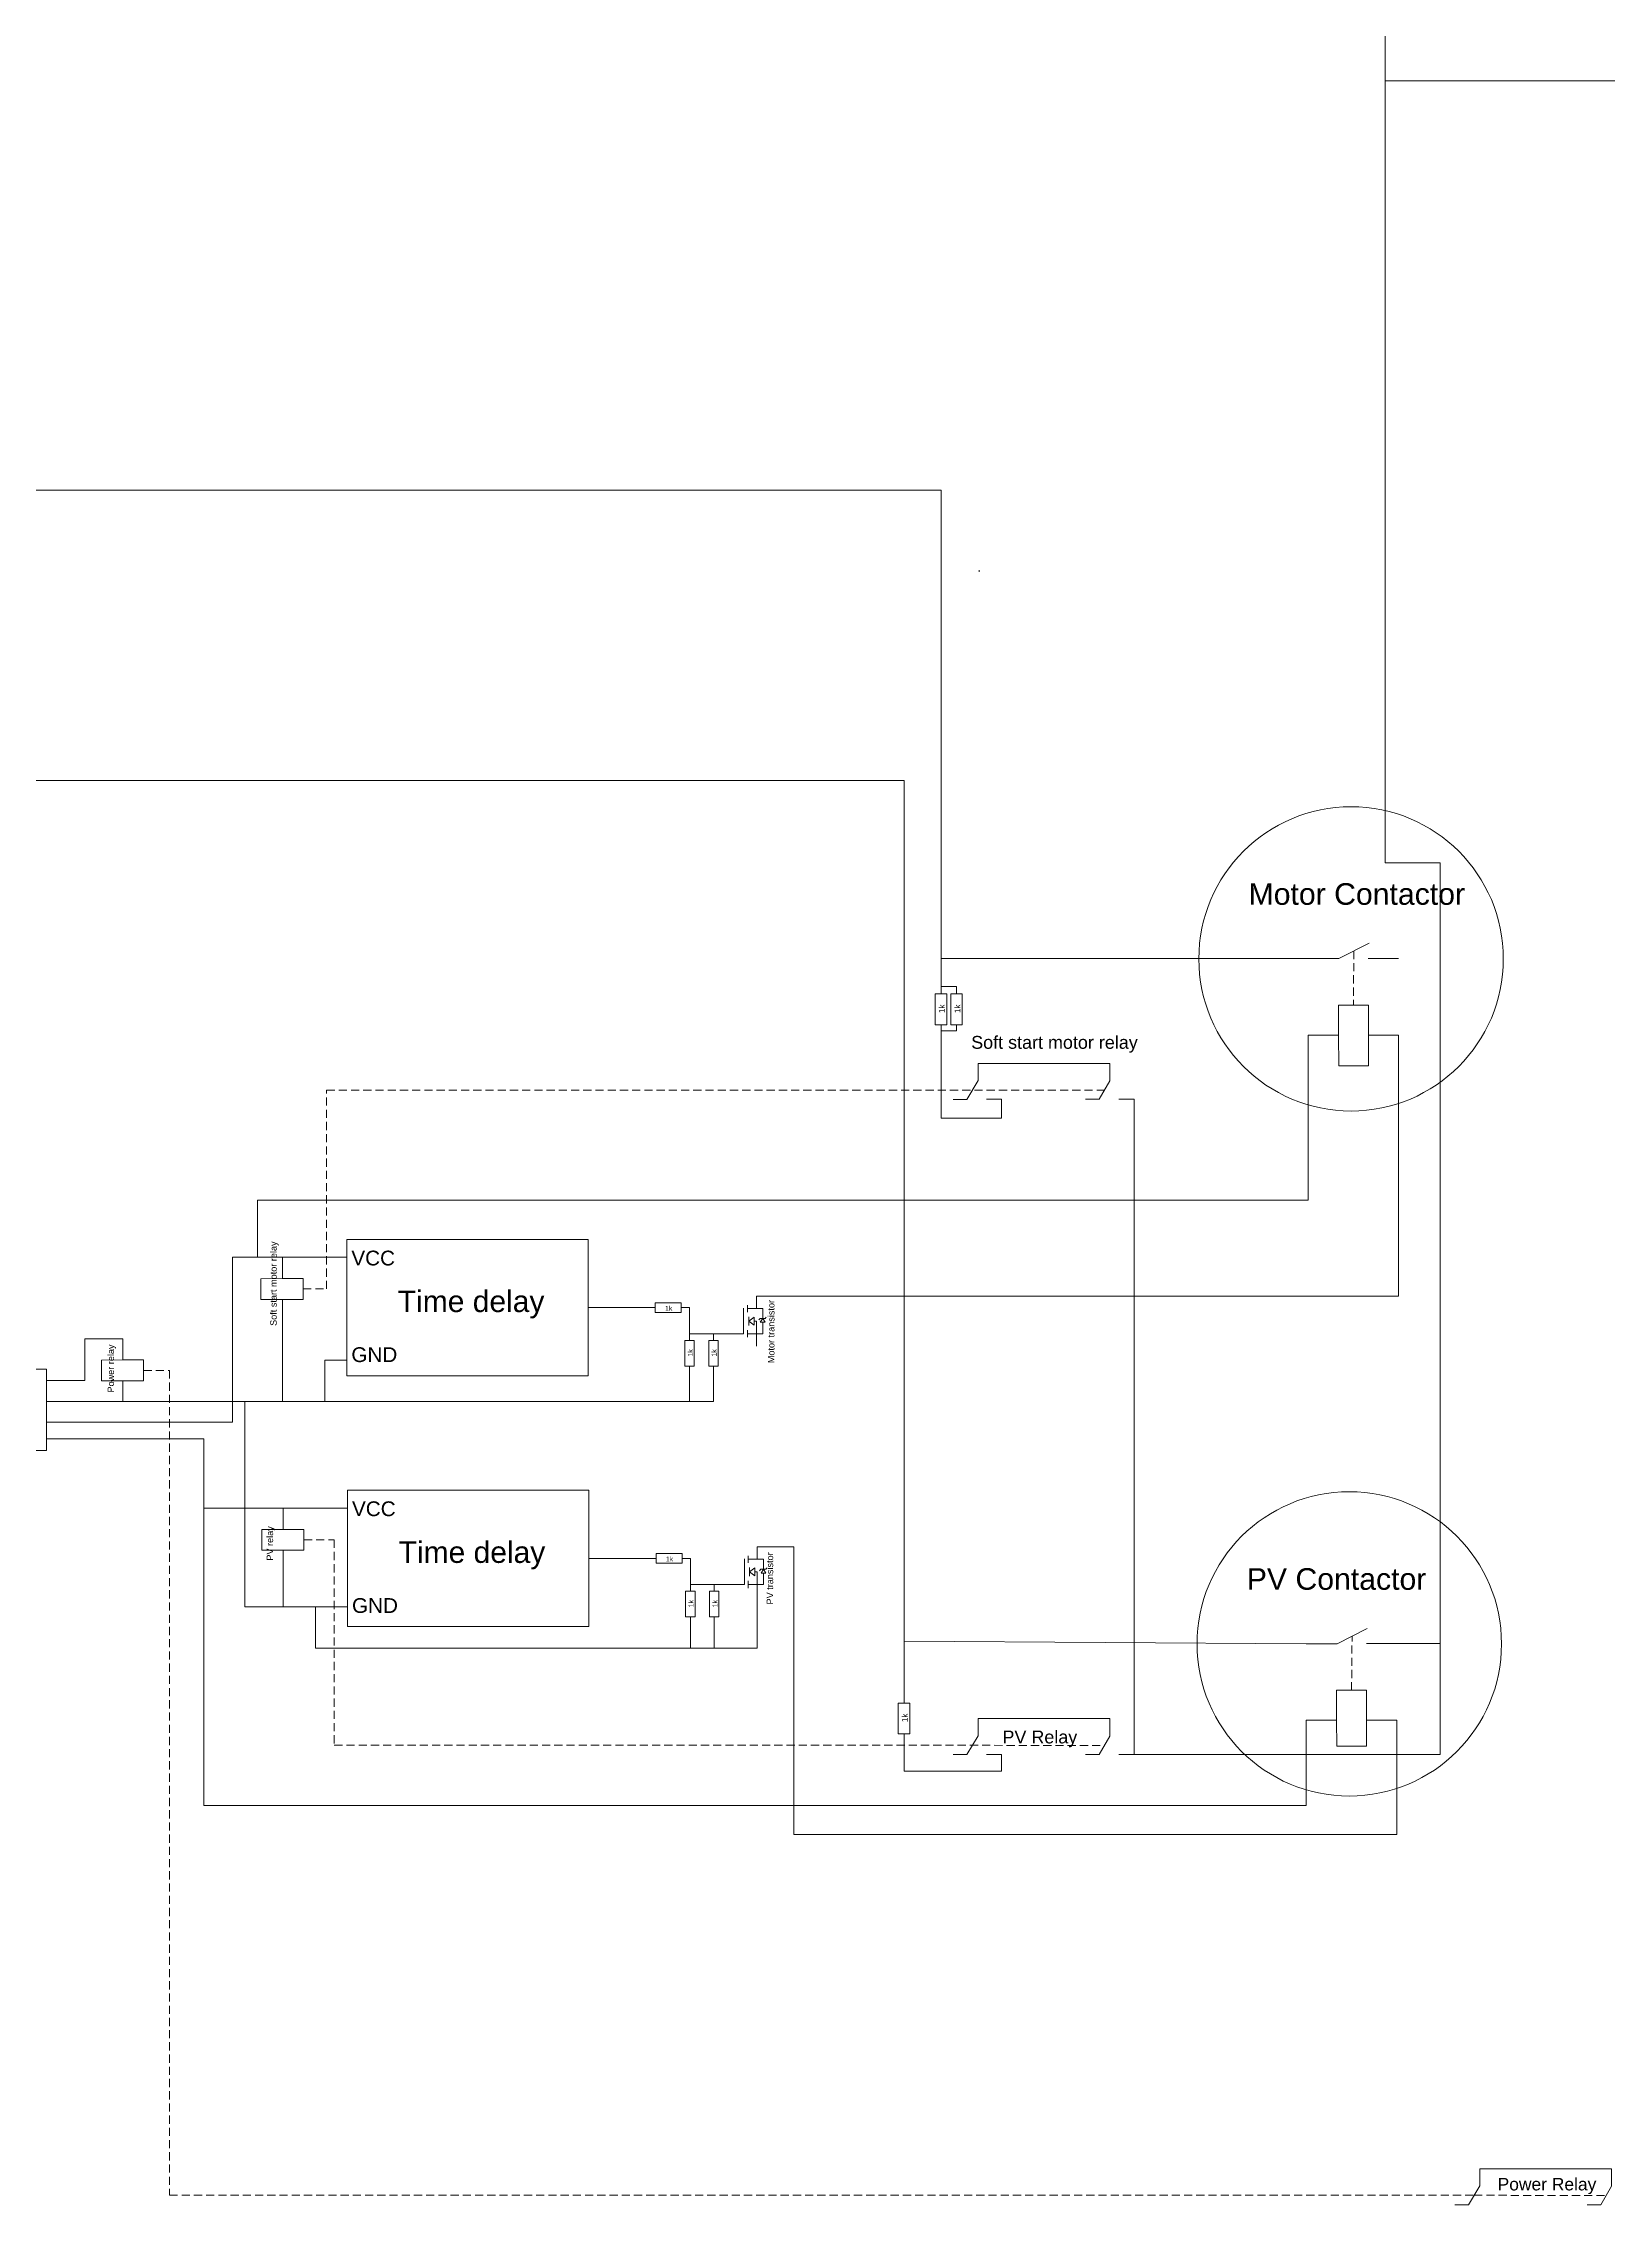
# Model space of a CAD drawing. Header units: inches. Extents: x 4541 to 19811, y -21622 to -6339.
# Drawn here: x 8339.6 to 8435.6, y -8161.4 to -8028.7 of the extents above; entities that cross this region are included whole.
import ezdxf

# ---------------------------------------------------------------- set-up
doc = ezdxf.new("R2010")
doc.units = ezdxf.units.IN
doc.header["$MEASUREMENT"] = 0
doc.linetypes.add('DASHED', pattern=[0.75, 0.5, -0.25])
doc.layers.get('0').update_dxf_attribs({"lineweight": 0})
doc.styles.get("Standard").update_dxf_attribs({"font": 'arial.ttf'})

msp = doc.modelspace()

# ---------------------------------------------------------------- linework, layer by layer
for p, q in [((8397.01, -8061.06), (8397.01, -8061.16)), ((8420.88, -8084.9), (8422.74, -8084.9)), ((8397.47, -8093.54), (8398.39, -8093.54)), ((8405.58, -8093.53), (8406.53, -8093.53)), ((8406.53, -8093.53), (8406.53, -8133.76)), ((8373.01, -8106.33), (8377.14, -8106.33)), ((8358.26, -8118.64), (8354.3, -8118.64)), ((8373.06, -8121.72), (8377.19, -8121.72)), ((8420.77, -8126.95), (8422.63, -8126.95)), ((8397.47, -8133.77), (8398.39, -8133.77)), ((8405.58, -8133.76), (8406.53, -8133.76))]:
    msp.add_line(p, q)
at = {"color": 7, "true_color": 0xffffff}
msp.add_line((8358.21, -8103.24), (8354.26, -8103.24), dxfattribs=at)
at = {"color": 1}
msp.add_line((8392.4, -8126.8), (8392.4, -8130.6), dxfattribs=at)
for points in [[(4721.69, -9317.22), (4721.69, -9619.17), (8634.06, -9619.17), (8634.06, -7849.02), (8265.76, -7849.02), (8265.76, -8056.14), (8394.67, -8056.14), (8394.67, -8084.9), (8417.18, -8084.9)], [(8127.47, -7974.02), (8127.47, -7850.09), (8257.54, -7850.09), (8257.54, -7965.18), (8257.54, -8073.97), (8392.4, -8073.97), (8392.4, -8126.8), (8417.07, -8126.96)], [(8421.93, -7945.82), (8421.93, -8031.01), (8436.88, -8031.01), (8436.88, -8161.4), (8436.88, -8031.01), (8421.93, -8031.01), (8421.93, -8075.82)], [(8422.63, -8126.95), (8425.29, -8126.95), (8425.29, -8079.02), (8421.93, -8079.02), (8421.93, -8075.82)]]:
    msp.add_lwpolyline(points, dxfattribs=at)
for points in [[(8417.18, -8084.9), (8419.08, -8084.9), (8420.93, -8083.96)], [(8394.67, -8084.9), (8394.67, -8087.07), (8394.67, -8086.61), (8395.62, -8086.61), (8395.62, -8087.07)], [(8417.19, -8089.6), (8419.05, -8089.6), (8419.05, -8087.77), (8420.89, -8087.77), (8420.89, -8091.49), (8419.08, -8091.49), (8419.05, -8089.6), (8419.08, -8091.49), (8420.89, -8091.49), (8420.89, -8089.6), (8422.74, -8089.6)], [(8352.73, -8103.24), (8352.73, -8099.74), (8417.19, -8099.74), (8417.19, -8089.6)], [(8394.67, -8088.97), (8394.67, -8089.34), (8395.62, -8089.34), (8395.62, -8088.97)], [(8394.67, -8089.34), (8394.67, -8094.69), (8398.39, -8094.69), (8398.39, -8093.54)], [(8395.42, -8093.55), (8396.26, -8093.55), (8396.94, -8092.39), (8396.94, -8091.34), (8405.03, -8091.34), (8405.03, -8092.41), (8404.38, -8093.54), (8403.53, -8093.54)], [(8339.78, -8113.36), (8351.2, -8113.36), (8351.2, -8103.24), (8354.26, -8103.24)], [(8354.26, -8103.24), (8354.26, -8104.54), (8355.53, -8104.54), (8355.53, -8105.82), (8352.94, -8105.82), (8352.94, -8104.56), (8354.26, -8104.54), (8352.94, -8104.56), (8352.94, -8105.82), (8354.26, -8105.82), (8354.26, -8107.11)], [(8383.34, -8105.62), (8383.34, -8106.38), (8382.79, -8106.38), (8382.79, -8106.17), (8382.79, -8106.38), (8382.79, -8106.6), (8382.79, -8106.38), (8383.34, -8106.38), (8383.73, -8106.38), (8383.73, -8106.99), (8383.58, -8106.99), (8383.49, -8107.08), (8383.58, -8106.99), (8383.73, -8106.99), (8383.88, -8106.99), (8383.95, -8106.92), (8383.88, -8106.99), (8383.73, -8106.99), (8383.58, -8107.23), (8383.87, -8107.23), (8383.73, -8106.99), (8383.87, -8107.23), (8383.73, -8107.23), (8383.73, -8107.93), (8383.34, -8107.93), (8383.34, -8107.15), (8383.2, -8107.15), (8383.2, -8106.91), (8382.87, -8107.15), (8383.2, -8107.4), (8383.2, -8107.15), (8383.2, -8107.4), (8382.87, -8107.15), (8382.87, -8107.15), (8382.87, -8106.89), (8382.87, -8107.15), (8382.87, -8107.42), (8382.87, -8107.15), (8383.2, -8107.4), (8383.2, -8107.15), (8383.34, -8107.15), (8383.34, -8107.93), (8382.79, -8107.93), (8382.79, -8107.72), (8382.79, -8108.15), (8382.79, -8107.94), (8382.79, -8107.93), (8383.34, -8107.93), (8383.34, -8108.7)], [(8378.73, -8106.33), (8379.24, -8106.33), (8379.24, -8108.34)], [(8381.8, -8107.93), (8382.56, -8107.93), (8382.56, -8106.37)], [(8339.78, -8110.8), (8342.13, -8110.8), (8342.13, -8108.24), (8344.47, -8108.24)], [(8344.47, -8108.24), (8344.47, -8109.54), (8345.74, -8109.54), (8345.74, -8110.82), (8343.15, -8110.82), (8343.15, -8109.55), (8344.47, -8109.54), (8343.15, -8109.55), (8343.15, -8110.82), (8344.47, -8110.82), (8344.47, -8112.1)], [(8380.71, -8108.34), (8380.71, -8107.93), (8379.24, -8107.93)], [(8380.71, -8107.93), (8381.8, -8107.93)], [(8339.78, -8114.38), (8349.44, -8114.38), (8349.44, -8118.64), (8354.3, -8118.64)], [(8349.44, -8118.64), (8349.44, -8136.89), (8417.08, -8136.89), (8417.08, -8131.65)], [(8354.3, -8118.64), (8354.3, -8119.94), (8355.58, -8119.94), (8355.58, -8121.22), (8352.99, -8121.22), (8352.99, -8119.95), (8354.3, -8119.94), (8352.99, -8119.95), (8352.99, -8121.22), (8354.3, -8121.22), (8354.3, -8122.5)], [(8378.78, -8121.72), (8379.29, -8121.72), (8379.29, -8123.73)], [(8381.85, -8123.32), (8382.61, -8123.32), (8382.61, -8121.76)], [(8383.39, -8121.02), (8383.39, -8121.77), (8382.84, -8121.77), (8382.84, -8121.57), (8382.84, -8121.77), (8382.84, -8121.99), (8382.84, -8121.77), (8383.39, -8121.77), (8383.78, -8121.77), (8383.78, -8122.39), (8383.62, -8122.39), (8383.53, -8122.48), (8383.62, -8122.39), (8383.78, -8122.39), (8383.93, -8122.39), (8384, -8122.31), (8383.93, -8122.39), (8383.78, -8122.39), (8383.63, -8122.63), (8383.92, -8122.63), (8383.78, -8122.39), (8383.92, -8122.63), (8383.77, -8122.63), (8383.77, -8123.32), (8383.39, -8123.32), (8383.39, -8122.55), (8383.25, -8122.55), (8383.25, -8122.31), (8382.92, -8122.54), (8383.25, -8122.79), (8383.25, -8122.55), (8383.25, -8122.79), (8382.92, -8122.54), (8382.92, -8122.54), (8382.92, -8122.29), (8382.92, -8122.54), (8382.92, -8122.81), (8382.92, -8122.54), (8383.25, -8122.79), (8383.25, -8122.55), (8383.39, -8122.55), (8383.39, -8123.32), (8382.84, -8123.32), (8382.84, -8123.11), (8382.84, -8123.55), (8382.84, -8123.33), (8382.84, -8123.32), (8383.39, -8123.32), (8383.39, -8124.1)], [(8380.75, -8123.73), (8380.75, -8123.32), (8379.29, -8123.32)], [(8380.75, -8123.32), (8381.85, -8123.32)], [(8425.29, -8126.95), (8425.29, -8133.76), (8406.53, -8133.76)], [(8417.07, -8126.96), (8418.97, -8126.96), (8420.82, -8126.02)], [(8417.08, -8131.65), (8418.94, -8131.65), (8418.94, -8129.82), (8420.78, -8129.82), (8420.78, -8133.24), (8418.96, -8133.24), (8418.94, -8131.65), (8418.96, -8133.24), (8420.78, -8133.24), (8420.78, -8131.65), (8422.63, -8131.65)], [(8392.4, -8132.5), (8392.4, -8134.78), (8398.39, -8134.78), (8398.39, -8133.77)], [(8395.42, -8133.77), (8396.26, -8133.77), (8396.94, -8132.61), (8396.94, -8131.56), (8405.03, -8131.56), (8405.03, -8132.64), (8404.38, -8133.77), (8403.53, -8133.77)], [(8426.2, -8161.4), (8427.04, -8161.4), (8427.72, -8160.24), (8427.72, -8159.19), (8435.81, -8159.19), (8435.81, -8160.27), (8435.16, -8161.4), (8434.31, -8161.4)]]:
    msp.add_lwpolyline(points)
at = {"linetype": 'DASHED'}
for points in [[(8420, -8084.43), (8419.97, -8087.77)], [(8355.53, -8105.18), (8356.97, -8105.18), (8356.97, -8092.97), (8404.7, -8092.97)], [(8345.74, -8110.18), (8347.33, -8110.18), (8347.33, -8160.82), (8427.38, -8160.82), (8435.48, -8160.83)], [(8355.58, -8120.58), (8357.44, -8120.58), (8357.44, -8133.19), (8404.7, -8133.2)], [(8419.86, -8129.82), (8419.89, -8126.49)]]:
    msp.add_lwpolyline(points, dxfattribs=at)
for points in [[(8394.32, -8087.07), (8395.02, -8087.07), (8395.02, -8088.97), (8394.32, -8088.97)], [(8395.28, -8087.07), (8395.97, -8087.07), (8395.97, -8088.97), (8395.28, -8088.97)], [(8358.21, -8102.14), (8373.01, -8102.14), (8373.01, -8110.51), (8358.21, -8110.51)], [(8378.73, -8106.04), (8378.73, -8106.62), (8377.14, -8106.62), (8377.14, -8106.04)], [(8378.96, -8108.34), (8379.53, -8108.34), (8379.53, -8109.93), (8378.96, -8109.93)], [(8380.42, -8108.34), (8381, -8108.34), (8381, -8109.93), (8380.42, -8109.93)], [(8337.06, -8110.1), (8339.78, -8110.1), (8339.78, -8115.1), (8337.06, -8115.1)], [(8358.26, -8117.54), (8373.06, -8117.54), (8373.06, -8125.91), (8358.26, -8125.91)], [(8378.78, -8121.43), (8378.78, -8122.01), (8377.19, -8122.01), (8377.19, -8121.43)], [(8379, -8123.73), (8379.58, -8123.73), (8379.58, -8125.32), (8379, -8125.32)], [(8380.47, -8123.73), (8381.04, -8123.73), (8381.04, -8125.32), (8380.47, -8125.32)], [(8392.05, -8130.6), (8392.75, -8130.6), (8392.75, -8132.5), (8392.05, -8132.5)]]:
    msp.add_lwpolyline(points, close=True)
at = {"color": 3}
for points in [[(8383.34, -8105.62), (8422.74, -8105.62), (8422.74, -8089.6)], [(8354.26, -8107.11), (8354.26, -8112.1), (8356.87, -8112.1), (8356.87, -8109.56), (8358.21, -8109.56), (8356.87, -8109.56), (8356.87, -8112.1), (8379.24, -8112.1), (8379.24, -8109.93), (8379.24, -8112.1), (8380.71, -8112.1), (8380.71, -8109.93)], [(8354.26, -8112.1), (8339.78, -8112.1)], [(8351.95, -8112.1), (8351.95, -8124.7), (8354.3, -8124.7)], [(8383.39, -8121.02), (8385.63, -8121.02), (8385.63, -8138.68), (8422.63, -8138.68), (8422.63, -8131.65)], [(8358.26, -8124.7), (8354.3, -8124.7), (8354.3, -8122.5)], [(8356.28, -8124.7), (8356.28, -8127.23), (8379.29, -8127.23), (8379.29, -8125.32), (8379.29, -8127.23), (8380.75, -8127.23), (8380.75, -8125.32), (8380.75, -8127.23), (8383.39, -8127.23), (8383.39, -8124.1)]]:
    msp.add_lwpolyline(points, dxfattribs=at)
for centre in [(8419.83, -8084.92), (8419.72, -8126.97)]:
    msp.add_circle(centre, 9.34)

# ---------------------------------------------------------------- texts
for s, height, p in [('Motor Contactor', 1.3261, (8413.54, -8081.6)), ('Soft start motor relay', 0.7884, (8396.52, -8090.44)), ('VCC', 0.908, (8358.49, -8103.74)), ('Time delay', 1.317, (8361.34, -8106.6)), ('1k', 0.301, (8377.74, -8106.52)), ('GND', 0.908, (8358.49, -8109.67)), ('VCC', 0.908, (8358.53, -8119.13)), ('Time delay', 1.317, (8361.39, -8122)), ('1k', 0.301, (8377.79, -8121.91)), ('PV Contactor', 1.3261, (8413.43, -8123.65)), ('GND', 0.908, (8358.53, -8125.07)), ('PV Relay', 0.788, (8398.44, -8133.08)), ('Power Relay', 0.765, (8428.82, -8160.52))]:
    msp.add_text(s, height=height).set_placement(p)
for s, height, p in [('1k', 0.361, (8394.9, -8088.25)), ('1k', 0.361, (8395.86, -8088.25)), ('Soft start motor relay', 0.4, (8353.91, -8107.45)), ('Motor transistor', 0.4, (8384.45, -8109.74)), ('Power relay', 0.4, (8343.93, -8111.54)), ('1k', 0.301, (8379.44, -8109.33)), ('1k', 0.301, (8380.9, -8109.33)), ('PV relay', 0.4, (8353.69, -8121.86)), ('PV transistor', 0.4, (8384.37, -8124.55)), ('1k', 0.301, (8379.48, -8124.72)), ('1k', 0.301, (8380.95, -8124.72)), ('1k', 0.361, (8392.63, -8131.78))]:
    msp.add_text(s, height=height, rotation=90).set_placement(p)

doc.saveas('drawing.dxf')
